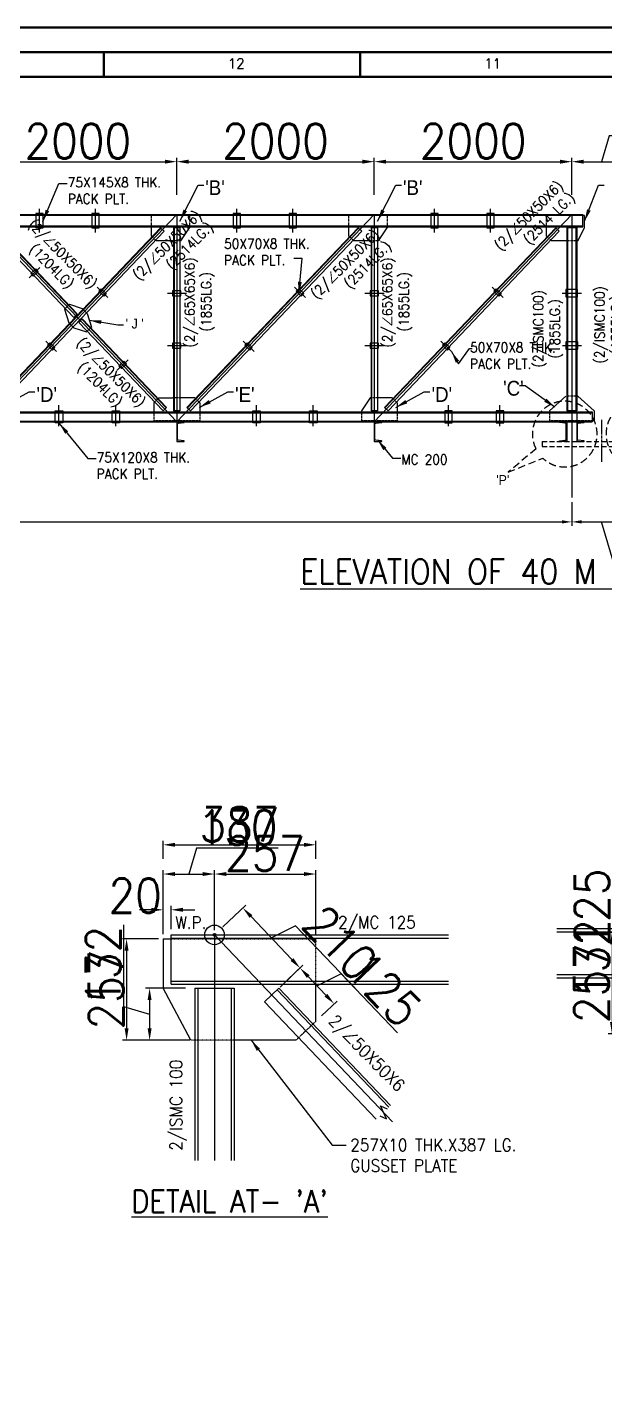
# Model space of a CAD drawing. Header units: millimetres. Extents: x 0 to 1124626, y -157535 to 82123.
# Drawn here: x 362794 to 368640, y 44497 to 58340 of the extents above; entities that cross this region are included whole.
import ezdxf
from ezdxf.enums import TextEntityAlignment as Align

# ---------------------------------------------------------------- set-up
doc = ezdxf.new("R2010")
doc.units = ezdxf.units.MM
doc.header["$MEASUREMENT"] = 0
for name, pattern in [('CENTER', [2, 1.25, -0.25, 0.25, -0.25]), ('DASHED', [0.75, 0.5, -0.25]), ('HIDDEN', [0.375, 0.25, -0.125])]:
    doc.linetypes.add(name, pattern=pattern)
for name, color, linetype, lineweight in [('BORDER', 230, 'Continuous', 40), ('CN', 253, 'Continuous', 15), ('Dim', 6, 'Continuous', 13), ('HIDE', 251, 'HIDDEN', 13), ('PLATE', 190, 'Continuous', 20), ('STR. STEEL', 25, 'Continuous', 18), ('structure', 183, 'Continuous', 15), ('Text', 7, 'Continuous', 15), ('TEXT-4', 2, 'Continuous', 25), ('TITLE TEXT', 50, 'Continuous', 18)]:
    doc.layers.add(name, color=color, linetype=linetype, lineweight=lineweight)
doc.styles.add('ROMANS', font='romans.shx', dxfattribs={"oblique": 10, "height": 0.15})
doc.styles.add('style1', font='romans.shx', dxfattribs={"width": 0.9, "height": 300})
doc.dimstyles.new('Copy of DIM-1', dxfattribs={"dimscale": 40, "dimtxt": 125, "dimasz": 3, "dimexe": 1, "dimexo": 1.2, "dimgap": 0.8, "dimtad": 1, "dimdec": 0, "dimzin": 1, "dimdsep": 46, "dimtxsty": 'style1', "dimcen": 2, "dimclrd": 8, "dimclre": 8, "dimclrt": 7, "dimadec": 0, "dimazin": 0, "dimtfac": 1, "dimtdec": 0, "dimtofl": 0, "dimtmove": 1, "dimatfit": 3, "dimfxl": 1, "dimtolj": 1, "dimtzin": 0, "dimlwd": 9, "dimlwe": 9, "dimarcsym": 1})

# ---------------------------------------------------------------- blocks, each defined once
blk = doc.blocks.new('*D339')
at = {"layer": 'DEFPOINTS', "color": 0, "ltscale": 20, "transparency": 16777216}
for p in [(364307, 56980), (362307, 56598), (364307, 56598)]:
    blk.add_point(p, dxfattribs=at)
at = {"layer": 'Dim', "color": 8, "lineweight": 9, "ltscale": 20, "transparency": 16777216}
for p, q in [((362307, 56646), (362307, 57020)), ((362427, 56980), (364187, 56980)), ((364307, 56646), (364307, 57020))]:
    blk.add_line(p, q, dxfattribs=at)
at = {"layer": 'Dim', "color": 8, "ltscale": 20, "transparency": 16777216}
for points in [[(362427, 57000), (362427, 56960), (362307, 56980)], [(364187, 56960), (364187, 57000), (364307, 56980)]]:
    blk.add_solid(points, dxfattribs=at)
at = {"layer": 'Dim', "color": 7, "ltscale": 20, "transparency": 16777216, "insert": (363307, 57187), "char_height": 350, "attachment_point": 5, "style": 'style1'}
blk.add_mtext('\\A1;2000', dxfattribs=at)
blk = doc.blocks.new('*D340')
at = {"layer": 'DEFPOINTS', "color": 0, "ltscale": 20, "transparency": 16777216}
for p in [(366307, 56980), (364307, 56598), (366307, 56598)]:
    blk.add_point(p, dxfattribs=at)
at = {"layer": 'Dim', "color": 8, "lineweight": 9, "ltscale": 20, "transparency": 16777216}
for p, q in [((364307, 56646), (364307, 57020)), ((364427, 56980), (366187, 56980)), ((366307, 56646), (366307, 57020))]:
    blk.add_line(p, q, dxfattribs=at)
at = {"layer": 'Dim', "color": 8, "ltscale": 20, "transparency": 16777216}
for points in [[(364427, 57000), (364427, 56960), (364307, 56980)], [(366187, 56960), (366187, 57000), (366307, 56980)]]:
    blk.add_solid(points, dxfattribs=at)
at = {"layer": 'Dim', "color": 7, "ltscale": 20, "transparency": 16777216, "insert": (365307, 57187), "char_height": 350, "attachment_point": 5, "style": 'style1'}
blk.add_mtext('\\A1;2000', dxfattribs=at)
blk = doc.blocks.new('*D341')
at = {"layer": 'DEFPOINTS', "color": 0, "ltscale": 20, "transparency": 16777216}
for p in [(368307, 56980), (366307, 56598), (368307, 56598)]:
    blk.add_point(p, dxfattribs=at)
at = {"layer": 'Dim', "color": 8, "lineweight": 9, "ltscale": 20, "transparency": 16777216}
for p, q in [((366307, 56646), (366307, 57020)), ((366427, 56980), (368187, 56980)), ((368307, 56646), (368307, 57020))]:
    blk.add_line(p, q, dxfattribs=at)
at = {"layer": 'Dim', "color": 8, "ltscale": 20, "transparency": 16777216}
for points in [[(366427, 57000), (366427, 56960), (366307, 56980)], [(368187, 56960), (368187, 57000), (368307, 56980)]]:
    blk.add_solid(points, dxfattribs=at)
at = {"layer": 'Dim', "color": 7, "ltscale": 20, "transparency": 16777216, "insert": (367307, 57187), "char_height": 350, "attachment_point": 5, "style": 'style1'}
blk.add_mtext('\\A1;2000', dxfattribs=at)
blk = doc.blocks.new('*D351')
at = {"layer": 'DEFPOINTS', "color": 0, "ltscale": 20, "transparency": 16777216}
for p in [(368307, 53580), (368907, 53571), (368907, 53333)]:
    blk.add_point(p, dxfattribs=at)
at = {"layer": 'Dim', "color": 8, "lineweight": 9, "ltscale": 20, "transparency": 16777216}
for p, q in [((368307, 53532), (368307, 53293)), ((368907, 53523), (368907, 53293)), ((368407, 53333), (368807, 53333)), ((368791, 52720), (368607, 53333)), ((369649, 52720), (368791, 52720))]:
    blk.add_line(p, q, dxfattribs=at)
at = {"layer": 'Dim', "color": 8, "ltscale": 20, "transparency": 16777216}
for points in [[(368407, 53350), (368407, 53317), (368307, 53333)], [(368807, 53317), (368807, 53350), (368907, 53333)]]:
    blk.add_solid(points, dxfattribs=at)
at = {"layer": 'Dim', "color": 7, "ltscale": 20, "transparency": 16777216, "insert": (369220, 52927), "char_height": 350, "attachment_point": 5, "style": 'style1'}
blk.add_mtext('\\A1;600', dxfattribs=at)
blk = doc.blocks.new('*D354')
at = {"layer": 'DEFPOINTS', "color": 0, "ltscale": 20, "transparency": 16777216}
for p in [(356307, 53597), (368307, 53530), (368307, 53333)]:
    blk.add_point(p, dxfattribs=at)
at = {"layer": 'Dim', "color": 8, "lineweight": 9, "ltscale": 20, "transparency": 16777216}
for p, q in [((356307, 53549), (356307, 53293)), ((368307, 53482), (368307, 53293)), ((356407, 53333), (368207, 53333))]:
    blk.add_line(p, q, dxfattribs=at)
at = {"layer": 'Dim', "color": 8, "ltscale": 20, "transparency": 16777216}
for points in [[(356407, 53350), (356407, 53317), (356307, 53333)], [(368207, 53317), (368207, 53350), (368307, 53333)]]:
    blk.add_solid(points, dxfattribs=at)
at = {"layer": 'Dim', "color": 7, "ltscale": 20, "transparency": 16777216, "insert": (361946, 53540), "char_height": 350, "attachment_point": 5, "style": 'style1'}
blk.add_mtext('\\A1;12000', dxfattribs=at)
blk = doc.blocks.new('*D356')
at = {"layer": 'DEFPOINTS', "color": 0, "ltscale": 20, "transparency": 16777216}
for p in [(368907, 56980), (368307, 56646), (368907, 56646)]:
    blk.add_point(p, dxfattribs=at)
at = {"layer": 'Dim', "color": 8, "lineweight": 9, "ltscale": 20, "transparency": 16777216}
for p, q in [((368686, 57243), (368607, 56980)), ((369544, 57243), (368686, 57243)), ((368307, 56694), (368307, 57020)), ((368427, 56980), (368787, 56980)), ((368907, 56694), (368907, 57020))]:
    blk.add_line(p, q, dxfattribs=at)
at = {"layer": 'Dim', "color": 8, "ltscale": 20, "transparency": 16777216}
for points in [[(368427, 57000), (368427, 56960), (368307, 56980)], [(368787, 56960), (368787, 57000), (368907, 56980)]]:
    blk.add_solid(points, dxfattribs=at)
at = {"layer": 'Dim', "color": 7, "ltscale": 20, "transparency": 16777216, "insert": (369115, 57450), "char_height": 350, "attachment_point": 5, "style": 'style1'}
blk.add_mtext('\\A1;600', dxfattribs=at)
blk = doc.blocks.new('*D415')
at = {"layer": 'DEFPOINTS', "color": 0, "ltscale": 20, "transparency": 16777216}
for p in [(364689, 49768), (364689, 49152), (364169, 49112)]:
    blk.add_point(p, dxfattribs=at)
at = {"layer": 'Dim', "color": 8, "lineweight": 9, "ltscale": 20, "transparency": 16777216}
for p, q in [((364508, 50031), (364429, 49768)), ((365334, 50031), (364508, 50031)), ((364169, 49160), (364169, 49808)), ((364289, 49768), (364569, 49768)), ((364689, 49200), (364689, 49808))]:
    blk.add_line(p, q, dxfattribs=at)
at = {"layer": 'Dim', "color": 8, "ltscale": 20, "transparency": 16777216}
for points in [[(364289, 49788), (364289, 49748), (364169, 49768)], [(364569, 49748), (364569, 49788), (364689, 49768)]]:
    blk.add_solid(points, dxfattribs=at)
at = {"layer": 'Dim', "color": 7, "ltscale": 20, "transparency": 16777216, "insert": (364921, 50238), "char_height": 350, "attachment_point": 5, "style": 'style1'}
blk.add_mtext('\\A1;130', dxfattribs=at)
blk = doc.blocks.new('*D416')
at = {"layer": 'DEFPOINTS', "color": 0, "ltscale": 20, "transparency": 16777216}
for p in [(365715, 49768), (364689, 49152), (365715, 49112)]:
    blk.add_point(p, dxfattribs=at)
at = {"layer": 'Dim', "color": 8, "lineweight": 9, "ltscale": 20, "transparency": 16777216}
for p, q in [((364689, 49200), (364689, 49808)), ((364809, 49768), (365595, 49768)), ((365715, 49160), (365715, 49808))]:
    blk.add_line(p, q, dxfattribs=at)
at = {"layer": 'Dim', "color": 8, "ltscale": 20, "transparency": 16777216}
for points in [[(364809, 49788), (364809, 49748), (364689, 49768)], [(365595, 49748), (365595, 49788), (365715, 49768)]]:
    blk.add_solid(points, dxfattribs=at)
at = {"layer": 'Dim', "color": 7, "ltscale": 20, "transparency": 16777216, "insert": (365202, 49975), "char_height": 350, "attachment_point": 5, "style": 'style1'}
blk.add_mtext('\\A1;257', dxfattribs=at)
blk = doc.blocks.new('*D417')
at = {"layer": 'DEFPOINTS', "color": 0, "ltscale": 20, "transparency": 16777216}
for p in [(365715, 50064), (364169, 49873), (365715, 49873)]:
    blk.add_point(p, dxfattribs=at)
at = {"layer": 'Dim', "color": 8, "lineweight": 9, "ltscale": 20, "transparency": 16777216}
for p, q in [((364169, 49921), (364169, 50104)), ((364289, 50064), (365595, 50064)), ((365715, 49921), (365715, 50104))]:
    blk.add_line(p, q, dxfattribs=at)
at = {"layer": 'Dim', "color": 8, "ltscale": 20, "transparency": 16777216}
for points in [[(364289, 50084), (364289, 50044), (364169, 50064)], [(365595, 50044), (365595, 50084), (365715, 50064)]]:
    blk.add_solid(points, dxfattribs=at)
at = {"layer": 'Dim', "color": 7, "ltscale": 20, "transparency": 16777216, "insert": (364942, 50271), "char_height": 350, "attachment_point": 5, "style": 'style1'}
blk.add_mtext('\\A1;387', dxfattribs=at)
blk = doc.blocks.new('*D418')
at = {"layer": 'DEFPOINTS', "color": 0, "ltscale": 20, "transparency": 16777216}
for p in [(364169, 49112), (363799, 48085), (364449, 48085)]:
    blk.add_point(p, dxfattribs=at)
at = {"layer": 'Dim', "color": 8, "lineweight": 9, "ltscale": 20, "transparency": 16777216}
for p, q in [((364121, 49112), (363759, 49112)), ((363799, 48992), (363799, 48205)), ((364401, 48085), (363759, 48085))]:
    blk.add_line(p, q, dxfattribs=at)
at = {"layer": 'Dim', "color": 8, "ltscale": 20, "transparency": 16777216}
for points in [[(363819, 48992), (363779, 48992), (363799, 49112)], [(363779, 48205), (363819, 48205), (363799, 48085)]]:
    blk.add_solid(points, dxfattribs=at)
at = {"layer": 'Dim', "color": 7, "ltscale": 20, "transparency": 16777216, "insert": (363592, 48598), "char_height": 350, "attachment_point": 5, "rotation": 90, "style": 'style1'}
blk.add_mtext('\\A1;257', dxfattribs=at)
blk = doc.blocks.new('*D419')
at = {"layer": 'DEFPOINTS', "color": 0, "ltscale": 20, "transparency": 16777216}
for p in [(365392, 48660), (365901, 48454), (365737, 48298)]:
    blk.add_point(p, dxfattribs=at)
at = {"layer": 'Dim', "color": 8, "lineweight": 9, "ltscale": 20, "transparency": 16777216}
for p, q in [((365426, 48693), (365585, 48844)), ((365639, 48729), (365818, 48541)), ((365973, 48759), (365728, 48635)), ((366543, 48161), (365973, 48759)), ((365771, 48331), (365930, 48482))]:
    blk.add_line(p, q, dxfattribs=at)
at = {"layer": 'Dim', "color": 8, "ltscale": 20, "transparency": 16777216}
for points in [[(365653, 48743), (365624, 48716), (365556, 48816)], [(365803, 48527), (365832, 48555), (365901, 48454)]]:
    blk.add_solid(points, dxfattribs=at)
at = {"layer": 'Dim', "color": 7, "ltscale": 20, "transparency": 16777216, "insert": (366408, 48603), "char_height": 350, "attachment_point": 5, "rotation": 313.6028, "style": 'style1'}
blk.add_mtext('\\A1;125', dxfattribs=at)
blk = doc.blocks.new('*D420')
at = {"layer": 'DEFPOINTS', "color": 0, "ltscale": 20, "transparency": 16777216}
for p in [(364739, 49200), (365556, 48816), (365319, 48591)]:
    blk.add_point(p, dxfattribs=at)
at = {"layer": 'Dim', "color": 8, "lineweight": 9, "ltscale": 20, "transparency": 16777216}
for p, q in [((364774, 49233), (365005, 49453)), ((365059, 49338), (365473, 48903)), ((365511, 49245), (365266, 49121)), ((366113, 48612), (365511, 49245)), ((365354, 48624), (365585, 48844))]:
    blk.add_line(p, q, dxfattribs=at)
at = {"layer": 'Dim', "color": 8, "ltscale": 20, "transparency": 16777216}
for points in [[(365073, 49352), (365044, 49325), (364976, 49425)], [(365459, 48889), (365488, 48917), (365556, 48816)]]:
    blk.add_solid(points, dxfattribs=at)
at = {"layer": 'Dim', "color": 7, "ltscale": 20, "transparency": 16777216, "insert": (365962, 49071), "char_height": 350, "attachment_point": 5, "rotation": 313.6028, "style": 'style1'}
blk.add_mtext('\\A1;210', dxfattribs=at)
blk = doc.blocks.new('*D421')
at = {"layer": 'DEFPOINTS', "color": 0, "ltscale": 20, "transparency": 16777216}
for p in [(364442, 48612), (364032, 48085), (364489, 48085)]:
    blk.add_point(p, dxfattribs=at)
at = {"layer": 'Dim', "color": 8, "lineweight": 9, "ltscale": 20, "transparency": 16777216}
for p, q in [((363769, 49254), (363769, 48427)), ((364394, 48612), (363992, 48612)), ((364032, 48492), (364032, 48205)), ((363769, 48427), (364032, 48348)), ((364441, 48085), (363992, 48085))]:
    blk.add_line(p, q, dxfattribs=at)
at = {"layer": 'Dim', "color": 8, "ltscale": 20, "transparency": 16777216}
for points in [[(364052, 48492), (364012, 48492), (364032, 48612)], [(364012, 48205), (364052, 48205), (364032, 48085)]]:
    blk.add_solid(points, dxfattribs=at)
at = {"layer": 'Dim', "color": 7, "ltscale": 20, "transparency": 16777216, "insert": (363562, 48840), "char_height": 350, "attachment_point": 5, "rotation": 90, "style": 'style1'}
blk.add_mtext('\\A1;132', dxfattribs=at)
blk = doc.blocks.new('*D425')
at = {"layer": 'DEFPOINTS', "color": 0, "ltscale": 20, "transparency": 16777216}
for p in [(369180, 49177), (368714, 48150), (369530, 48150)]:
    blk.add_point(p, dxfattribs=at)
at = {"layer": 'Dim', "color": 8, "lineweight": 9, "ltscale": 20, "transparency": 16777216}
for p, q in [((369132, 49177), (368674, 49177)), ((368714, 49057), (368714, 48270)), ((369482, 48150), (368674, 48150))]:
    blk.add_line(p, q, dxfattribs=at)
at = {"layer": 'Dim', "color": 8, "ltscale": 20, "transparency": 16777216}
for points in [[(368734, 49057), (368694, 49057), (368714, 49177)], [(368694, 48270), (368734, 48270), (368714, 48150)]]:
    blk.add_solid(points, dxfattribs=at)
at = {"layer": 'Dim', "color": 7, "ltscale": 20, "transparency": 16777216, "insert": (368507, 48663), "char_height": 350, "attachment_point": 5, "rotation": 90, "style": 'style1'}
blk.add_mtext('\\A1;257', dxfattribs=at)
blk = doc.blocks.new('*D428')
at = {"layer": 'DEFPOINTS', "color": 0, "ltscale": 20, "transparency": 16777216}
for p in [(369180, 49177), (368981, 48677), (369180, 48677)]:
    blk.add_point(p, dxfattribs=at)
at = {"layer": 'Dim', "color": 8, "lineweight": 9, "ltscale": 20, "transparency": 16777216}
for p, q in [((368718, 49832), (368718, 49006)), ((369132, 49177), (368941, 49177)), ((368718, 49006), (368981, 48927)), ((368981, 49057), (368981, 48797)), ((369132, 48677), (368941, 48677))]:
    blk.add_line(p, q, dxfattribs=at)
at = {"layer": 'Dim', "color": 8, "ltscale": 20, "transparency": 16777216}
for points in [[(369001, 49057), (368961, 49057), (368981, 49177)], [(368961, 48797), (369001, 48797), (368981, 48677)]]:
    blk.add_solid(points, dxfattribs=at)
at = {"layer": 'Dim', "color": 7, "ltscale": 20, "transparency": 16777216, "insert": (368511, 49419), "char_height": 350, "attachment_point": 5, "rotation": 90, "style": 'style1'}
blk.add_mtext('\\A1;125', dxfattribs=at)
blk = doc.blocks.new('*D429')
at = {"layer": 'DEFPOINTS', "color": 0, "ltscale": 20, "transparency": 16777216}
for p in [(369180, 48677), (368981, 48150), (369180, 48150)]:
    blk.add_point(p, dxfattribs=at)
at = {"layer": 'Dim', "color": 8, "lineweight": 9, "ltscale": 20, "transparency": 16777216}
for p, q in [((368718, 49319), (368718, 48492)), ((369132, 48677), (368941, 48677)), ((368718, 48492), (368981, 48413)), ((368981, 48557), (368981, 48270)), ((369132, 48150), (368941, 48150))]:
    blk.add_line(p, q, dxfattribs=at)
at = {"layer": 'Dim', "color": 8, "ltscale": 20, "transparency": 16777216}
for points in [[(369001, 48557), (368961, 48557), (368981, 48677)], [(368961, 48270), (369001, 48270), (368981, 48150)]]:
    blk.add_solid(points, dxfattribs=at)
at = {"layer": 'Dim', "color": 7, "ltscale": 20, "transparency": 16777216, "insert": (368511, 48905), "char_height": 350, "attachment_point": 5, "rotation": 90, "style": 'style1'}
blk.add_mtext('\\A1;132', dxfattribs=at)
blk = doc.blocks.new('*D470')
at = {"layer": 'DEFPOINTS', "color": 0, "ltscale": 20, "transparency": 16777216}
for p in [(364169, 49406), (364169, 49163), (364249, 49163)]:
    blk.add_point(p, dxfattribs=at)
at = {"layer": 'Dim', "color": 8, "lineweight": 9, "ltscale": 20, "transparency": 16777216}
for p, q in [((364169, 49211), (364169, 49446)), ((364249, 49211), (364249, 49446)), ((364049, 49406), (363929, 49406)), ((364369, 49406), (364489, 49406))]:
    blk.add_line(p, q, dxfattribs=at)
at = {"layer": 'Dim', "color": 8, "ltscale": 20, "transparency": 16777216}
for points in [[(364049, 49386), (364049, 49426), (364169, 49406)], [(364369, 49426), (364369, 49386), (364249, 49406)]]:
    blk.add_solid(points, dxfattribs=at)
at = {"layer": 'Dim', "color": 7, "ltscale": 20, "transparency": 16777216, "insert": (363886, 49549), "char_height": 350, "attachment_point": 5, "style": 'style1'}
blk.add_mtext('\\A1;20', dxfattribs=at)
blk = doc.blocks.new('SHEET-1')
at = {"layer": 'BORDER', "color": 230}
for p, q in [((212.75, 589), (212.75, 584)), ((264.69, 589), (264.69, 584))]:
    blk.add_line(p, q, dxfattribs=at)
at = {"layer": 'BORDER', "color": 141}
blk.add_lwpolyline([(0, 0), (841, 0), (841, 594), (0, 594)], close=True, dxfattribs=at)
at = {"layer": 'BORDER', "color": 230}
for points in [[(5, 5), (836, 5), (836, 589), (5, 589)], [(10, 10), (831, 10), (831, 584), (10, 584)]]:
    blk.add_lwpolyline(points, close=True, dxfattribs=at)
at = {"layer": 'BORDER', "color": 31, "style": 'ROMANS'}
for s, p in [('12', (237.83, 585.7)), ('11', (289.77, 585.7))]:
    blk.add_text(s, height=2, dxfattribs=at).set_placement(p)
blk.add_attdef('FILE', text='', height=2, dxfattribs=at).set_placement((836.21, 1.37), align=Align.RIGHT)

msp = doc.modelspace()

# ---------------------------------------------------------------- hatches: boundary and pattern name
at = {"layer": 'Dim', "ltscale": 20}
h = msp.add_hatch(color=256, dxfattribs=at)
h.paths.add_polyline_path([(364689.1491, 49152.1618), (364704.0089, 49152.1618, 1), (364674.2894, 49152.1618, 0.5863141183), (364696.921, 49139.4965)])
h.paths.add_polyline_path([(364704.0089, 49152.1618), (364689.1491, 49152.1618), (364696.921, 49139.4965, 0.2607843408)], flags=17)

# ---------------------------------------------------------------- linework, layer by layer
at = {"layer": 'CN', "linetype": 'Continuous', "ltscale": 5}
for p, q in [((362916.5214, 56262.8466), (362916.5214, 56502.0071)), ((363483.5214, 56262.8466), (363483.5214, 56502.0071)), ((364916.5214, 56262.8466), (364916.5214, 56502.0071)), ((365483.5214, 56262.8466), (365483.5214, 56502.0071)), ((366916.5214, 56262.8466), (366916.5214, 56502.0071)), ((367483.5214, 56262.8466), (367483.5214, 56502.0071)), ((356257.0214, 56445.9608), (368417.0214, 56445.9608)), ((362812.0704, 55804.903), (362921.7319, 55909.3427)), ((363610.4454, 55603.7996), (363500.7838, 55708.2392)), ((365610.4454, 55603.7996), (365500.7838, 55708.2392)), ((367610.4454, 55603.7996), (367500.7838, 55708.2392)), ((368210.9256, 55649.8411), (368405.0393, 55649.8411)), ((364211.6082, 55647.8573), (364405.7219, 55647.8573)), ((366211.6082, 55647.8573), (366405.7219, 55647.8573)), ((363089.7558, 55057.0755), (362980.0942, 55161.5151)), ((364211.6082, 55117.8573), (364405.7219, 55117.8573)), ((365089.7558, 55057.0755), (364980.0942, 55161.5151)), ((366211.6082, 55117.8573), (366405.7219, 55117.8573)), ((367089.7558, 55057.0755), (366980.0942, 55161.5151)), ((368212.2837, 55119.8429), (368406.3974, 55119.8429)), ((363703.7342, 54869.6203), (363813.3957, 54974.0599)), ((363114.5214, 54301.9584), (363114.5214, 54516.119)), ((363689.5214, 54301.9584), (363689.5214, 54516.119)), ((365114.5214, 54301.9584), (365114.5214, 54516.119)), ((365689.5214, 54301.9584), (365689.5214, 54516.119)), ((367059.7554, 54301.9584), (367059.7554, 54516.119)), ((367579.7554, 54301.9584), (367579.7554, 54516.119)), ((364689.1491, 49152.1618), (364689.1491, 46866.3664)), ((364689.1491, 49152.1618), (366491.6567, 47259.5288)), ((368155.0554, 49217.1133), (371947.0203, 49217.1133))]:
    msp.add_line(p, q, dxfattribs=at)
at = {"layer": 'CN', "ltscale": 20}
for p, q in [((362307.0214, 56445.9608), (364307.0214, 54345.9608)), ((364307.0214, 56445.9608), (362307.0214, 54345.9608)), ((364307.0214, 56445.9608), (364307.0214, 54345.9608)), ((366307.0214, 56445.9608), (364307.0214, 54345.9608)), ((366307.0214, 56445.9608), (366307.0214, 54345.9608)), ((368307.0214, 56445.9608), (366307.0214, 54345.9608)), ((368307.0214, 56445.9608), (368307.0214, 53579.2565))]:
    msp.add_line(p, q, dxfattribs=at)
at = {"layer": 'CN', "linetype": 'CENTER', "ltscale": 20}
msp.add_line((368607.0214, 54364.7829), (368607.0214, 53935.978), dxfattribs=at)
at = {"layer": 'Dim', "color": 2, "ltscale": 20}
msp.add_line((367270.8118, 55087.3648), (367299.0757, 55087.3648), dxfattribs=at)
at = {"layer": 'Dim', "color": 2, "linetype": 'DASHED', "ltscale": 150}
for p, q in [((367944.6772, 54073.9799), (367661.828, 53835.9248)), ((367661.828, 53835.9248), (368013.289, 53977.655))]:
    msp.add_line(p, q, dxfattribs=at)
at = {"layer": 'Dim', "ltscale": 20}
for radius in [99.355, 14.8597]:
    msp.add_circle((364689.1491, 49152.1618), radius, dxfattribs=at)
at = {"layer": 'Dim', "linetype": 'DASHED', "ltscale": 150, "extrusion": (0, 0, -1)}
msp.add_ellipse((368235.7427, 54222.172), major_axis=(0, -336.0325), ratio=0.9651012162, start_param=1.1140778788, end_param=7.0390787259, dxfattribs=at)
at = {"layer": 'Dim', "linetype": 'DASHED', "ltscale": 150}
msp.add_ellipse((368978.3002, 54222.172), major_axis=(0, -336.0325), ratio=0.9651012162, start_param=1.1140778788, end_param=7.0390787259, dxfattribs=at)
at = {"layer": 'HIDE', "linetype": 'HIDDEN', "ltscale": 200}
for p, q in [((368007.0214, 54145.9608), (368007.0214, 54095.1931)), ((368007.0214, 54145.9608), (369207.0214, 54145.9608)), ((368007.0214, 54095.1931), (369207.0214, 54095.1931))]:
    msp.add_line(p, q, dxfattribs=at)
at = {"layer": 'PLATE', "linetype": 'DASHED', "ltscale": 20}
for p, q in [((364437.0214, 56435.9608), (364050.4779, 56435.9608)), ((364050.4779, 56320.9608), (364050.4779, 56435.9608)), ((364437.0214, 56435.9608), (364437.0214, 56310.9608)), ((366437.0214, 56435.9608), (366050.4779, 56435.9608)), ((366050.4779, 56320.9608), (366050.4779, 56435.9608)), ((366437.0214, 56435.9608), (366437.0214, 56310.9608)), ((368437.0214, 56435.9608), (368050.4779, 56435.9608)), ((368050.4779, 56320.9608), (368050.4779, 56435.9608)), ((364050.4779, 56227.3401), (364101.1676, 56179.0642)), ((366050.4779, 56227.3401), (366101.1676, 56179.0642)), ((368050.4779, 56227.3401), (368101.1676, 56179.0642)), ((364349.5214, 56179.0642), (364264.5214, 56179.0642)), ((366349.5214, 56179.0642), (366264.5214, 56179.0642)), ((368367.0214, 56179.0642), (368264.5214, 56179.0642)), ((364074.2874, 54539.5815), (364124.9771, 54587.8573)), ((364349.5214, 54587.8573), (364264.5214, 54587.8573)), ((364539.7554, 54539.5815), (364489.0658, 54587.8573)), ((366349.5214, 54587.8573), (366264.5214, 54587.8573)), ((366539.7554, 54539.5815), (366489.0658, 54587.8573)), ((368367.0214, 54605.9608), (368247.0214, 54605.9608)), ((364074.2874, 54445.9608), (364074.2874, 54355.9608)), ((364539.7554, 54445.9608), (364539.7554, 54355.9608)), ((366177.0214, 54455.9608), (366177.0214, 54355.9608)), ((366539.7554, 54445.9608), (366539.7554, 54355.9608)), ((368082.0214, 54455.9608), (368082.0214, 54355.9608)), ((364539.7554, 54355.9608), (364074.2874, 54355.9608)), ((366539.7554, 54355.9608), (366177.0214, 54355.9608)), ((368512.0214, 54355.9608), (368082.0214, 54355.9608))]:
    msp.add_line(p, q, dxfattribs=at)
at = {"layer": 'PLATE', "ltscale": 20}
for p, q in [((368437.0214, 56310.9608), (368437.0214, 56435.9608)), ((364050.4779, 56227.3401), (364050.4779, 56320.9608)), ((364349.5214, 56179.0642), (364437.0214, 56310.9608)), ((366050.4779, 56227.3401), (366050.4779, 56320.9608)), ((366349.5214, 56179.0642), (366437.0214, 56310.9608)), ((368050.4779, 56227.3401), (368050.4779, 56320.9608)), ((368367.0214, 56179.0642), (368437.0214, 56310.9608)), ((364264.5214, 56179.0642), (364101.1676, 56179.0642)), ((366264.5214, 56179.0642), (366101.1676, 56179.0642)), ((368264.5214, 56179.0642), (368101.1676, 56179.0642)), ((363221.8901, 55536.0987), (363171.2004, 55487.8228)), ((363221.8901, 55536.0987), (363350.7242, 55492.5987)), ((363171.2004, 55487.8228), (363212.629, 55347.5987)), ((363350.7242, 55492.5987), (363401.4139, 55444.3228)), ((363401.4139, 55444.3228), (363442.8425, 55304.0987)), ((363212.629, 55347.5987), (363263.3186, 55299.3228)), ((363263.3186, 55299.3228), (363392.1528, 55255.8228)), ((363442.8425, 55304.0987), (363392.1528, 55255.8228)), ((364124.9771, 54587.8573), (364264.5214, 54587.8573)), ((364489.0658, 54587.8573), (364349.5214, 54587.8573)), ((366264.5214, 54587.8573), (366177.0214, 54455.9608)), ((366489.0658, 54587.8573), (366349.5214, 54587.8573)), ((368247.0214, 54605.9608), (368082.0214, 54455.9608)), ((368367.0214, 54605.9608), (368532.0214, 54455.9608)), ((364074.2874, 54539.5815), (364074.2874, 54445.9608)), ((364539.7554, 54539.5815), (364539.7554, 54445.9608)), ((366539.7554, 54539.5815), (366539.7554, 54445.9608)), ((368532.0214, 54455.9608), (368532.0214, 54355.9608)), ((368532.0214, 54355.9608), (368512.0214, 54355.9608)), ((364169.1491, 49112.1618), (364249.1491, 49112.1618)), ((364169.1491, 49112.1618), (364169.1491, 48612.1618)), ((364449.1491, 48084.5756), (364169.1491, 48612.1618)), ((365715.3232, 48277.679), (365715.3232, 48652.1618)), ((365512.5646, 48084.5756), (364889.1491, 48084.5756))]:
    msp.add_line(p, q, dxfattribs=at)
at = {"layer": 'PLATE', "linetype": 'DASHED', "ltscale": 2}
for p, q in [((364249.1491, 49112.1618), (365715.3232, 49112.1618)), ((365715.3232, 48652.1618), (365715.3232, 49112.1618)), ((365715.3232, 48277.679), (365512.5646, 48084.5756)), ((364889.1491, 48084.5756), (364449.1491, 48084.5756))]:
    msp.add_line(p, q, dxfattribs=at)
at = {"layer": 'PLATE', "ltscale": 20}
for points in [[(362879.0214, 56310.9608), (362954.0214, 56310.9608), (362954.0214, 56455.9608), (362879.0214, 56455.9608)], [(363446.0214, 56310.9608), (363521.0214, 56310.9608), (363521.0214, 56455.9608), (363446.0214, 56455.9608)], [(364879.0214, 56310.9608), (364954.0214, 56310.9608), (364954.0214, 56455.9608), (364879.0214, 56455.9608)], [(365446.0214, 56310.9608), (365521.0214, 56310.9608), (365521.0214, 56455.9608), (365446.0214, 56455.9608)], [(366879.0214, 56310.9608), (366954.0214, 56310.9608), (366954.0214, 56455.9608), (366879.0214, 56455.9608)], [(367446.0214, 56310.9608), (367521.0214, 56310.9608), (367521.0214, 56455.9608), (367446.0214, 56455.9608)], [(363592.8371, 55645.3172), (363568.1188, 55619.363), (363517.3646, 55667.7003), (363542.0829, 55693.6545)], [(364264.5214, 55672.8573), (364264.5214, 55622.8573), (364349.5214, 55622.8573), (364349.5214, 55672.8573)], [(365592.8371, 55645.3172), (365568.1188, 55619.363), (365517.3646, 55667.7003), (365542.0829, 55693.6545)], [(366264.5214, 55672.8573), (366264.5214, 55622.8573), (366349.5214, 55622.8573), (366349.5214, 55672.8573)], [(367592.8371, 55645.3172), (367568.1188, 55619.363), (367517.3646, 55667.7003), (367542.0829, 55693.6545)], [(368246.3388, 55687.3411), (368246.3388, 55612.3411), (368366.3388, 55612.3411), (368366.3388, 55687.3411)], [(363047.4291, 55072.6388), (363072.1474, 55098.593), (363021.3933, 55146.9303), (362996.675, 55120.9761)], [(364264.5214, 55142.8573), (364264.5214, 55092.8573), (364349.5214, 55092.8573), (364349.5214, 55142.8573)], [(365047.4291, 55072.6388), (365072.1474, 55098.593), (365021.3933, 55146.9303), (364996.675, 55120.9761)], [(366264.5214, 55142.8573), (366264.5214, 55092.8573), (366349.5214, 55092.8573), (366349.5214, 55142.8573)], [(367047.4291, 55072.6388), (367072.1474, 55098.593), (367021.3933, 55146.9303), (366996.675, 55120.9761)], [(368247.6969, 55157.3429), (368247.6969, 55082.3429), (368367.6969, 55082.3429), (368367.6969, 55157.3429)], [(363152.0214, 54335.9608), (363077.0214, 54335.9608), (363077.0214, 54455.9608), (363152.0214, 54455.9608)], [(363727.0214, 54335.9608), (363652.0214, 54335.9608), (363652.0214, 54455.9608), (363727.0214, 54455.9608)], [(365152.0214, 54335.9608), (365077.0214, 54335.9608), (365077.0214, 54455.9608), (365152.0214, 54455.9608)], [(365727.0214, 54335.9608), (365652.0214, 54335.9608), (365652.0214, 54455.9608), (365727.0214, 54455.9608)], [(367022.2554, 54335.9608), (367097.2554, 54335.9608), (367097.2554, 54455.9608), (367022.2554, 54455.9608)], [(367542.2554, 54335.9608), (367617.2554, 54335.9608), (367617.2554, 54455.9608), (367542.2554, 54455.9608)]]:
    msp.add_lwpolyline(points, close=True, dxfattribs=at)
at = {"layer": 'STR. STEEL', "ltscale": 20}
for points in [[(364307.0214, 54145.9608), (364382.0214, 54145.9608), (364382.0214, 54150.8639, 0.383864035), (364379.1559, 54154.0464), (364323.0716, 54159.9411, -0.383864035), (364313.2214, 54170.8808), (364313.2214, 54321.0407, -0.383864035), (364323.0716, 54331.9805), (364379.1559, 54337.8752, 0.383864035), (364382.0214, 54341.0576), (364382.0214, 54345.9608), (364307.0214, 54345.9608)], [(366307.0214, 54145.9608), (366382.0214, 54145.9608), (366382.0214, 54150.8639, 0.383864035), (366379.1559, 54154.0464), (366323.0716, 54159.9411, -0.383864035), (366313.2214, 54170.8808), (366313.2214, 54321.0407, -0.383864035), (366323.0716, 54331.9805), (366379.1559, 54337.8752, 0.383864035), (366382.0214, 54341.0576), (366382.0214, 54345.9608), (366307.0214, 54345.9608)], [(368257.0214, 54145.9608), (368182.0214, 54145.9608), (368182.0214, 54150.8639, -0.383864035), (368184.8869, 54154.0464), (368240.9712, 54159.9411, 0.383864035), (368250.8214, 54170.8808), (368250.8214, 54321.0407, 0.383864035), (368240.9712, 54331.9805), (368184.8869, 54337.8752, -0.383864035), (368182.0214, 54341.0576), (368182.0214, 54345.9608), (368257.0214, 54345.9608)], [(368357.0214, 54145.9608), (368432.0214, 54145.9608), (368432.0214, 54150.8639, 0.383864035), (368429.1559, 54154.0464), (368373.0716, 54159.9411, -0.383864035), (368363.2214, 54170.8808), (368363.2214, 54321.0407, -0.383864035), (368373.0716, 54331.9805), (368429.1559, 54337.8752, 0.383864035), (368432.0214, 54341.0576), (368432.0214, 54345.9608), (368357.0214, 54345.9608)]]:
    msp.add_lwpolyline(points, format="xyb", close=True, dxfattribs=at)
at = {"layer": 'structure', "color": 2, "ltscale": 20}
for p, q in [((356197.0214, 56445.9608), (368417.0214, 56445.9608)), ((356197.0214, 56437.7608), (368417.0214, 56437.7608)), ((368417.0214, 56320.9608), (368417.0214, 56445.9608)), ((356197.0214, 56329.1608), (368417.0214, 56329.1608)), ((356197.0214, 56320.9608), (368417.0214, 56320.9608)), ((364143.9262, 56310.9608), (362410.1003, 54490.4435)), ((364148.271, 56306.8228), (362414.4451, 54486.3056)), ((362433.9098, 56276.478), (363265.5929, 55403.2108)), ((364180.1331, 56276.478), (362446.3072, 54455.9608)), ((362465.7718, 56306.8228), (363295.9738, 55435.1108)), ((362470.1167, 56310.9608), (363300.1167, 55439.4608)), ((364143.9262, 56310.9608), (364180.1331, 56276.478)), ((364274.5214, 56310.9608), (364274.5214, 54455.9608)), ((364339.5214, 56310.9608), (364274.5214, 56310.9608)), ((364280.5214, 56310.9608), (364280.5214, 54455.9608)), ((364339.5214, 56310.9608), (364339.5214, 54455.9608)), ((366143.9262, 56310.9608), (364410.1003, 54490.4435)), ((366148.271, 56306.8228), (364414.4451, 54486.3056)), ((366180.1331, 56276.478), (364446.3072, 54455.9608)), ((366143.9262, 56310.9608), (366180.1331, 56276.478)), ((366274.5214, 56310.9608), (366274.5214, 54455.9608)), ((366339.5214, 56310.9608), (366274.5214, 56310.9608)), ((366280.5214, 56310.9608), (366280.5214, 54455.9608)), ((366339.5214, 56310.9608), (366339.5214, 54455.9608)), ((368143.9262, 56310.9608), (366410.1003, 54490.4435)), ((368148.271, 56306.8228), (366414.4451, 54486.3056)), ((368180.1331, 56276.478), (366446.3072, 54455.9608)), ((368143.9262, 56310.9608), (368180.1331, 56276.478)), ((368143.9262, 56310.9608), (368180.1331, 56276.478)), ((368143.9262, 56310.9608), (368180.1331, 56276.478)), ((368357.0214, 56310.9608), (368257.0214, 56310.9608)), ((368257.0214, 56310.9608), (368257.0214, 54455.9608)), ((368264.7214, 56310.9608), (368264.7214, 54455.9608)), ((368339.5214, 56310.9608), (368274.5214, 56310.9608)), ((368339.5214, 56310.9608), (368274.5214, 56310.9608)), ((368349.3214, 56310.9608), (368349.3214, 54455.9608)), ((368357.0214, 56310.9608), (368357.0214, 54455.9608)), ((363300.1167, 55439.4608), (363265.5929, 55403.2108)), ((363348.45, 55388.7108), (363313.9262, 55352.4608)), ((363344.3072, 55384.3608), (364199.5978, 54486.3056)), ((363348.45, 55388.7108), (364203.9426, 54490.4435)), ((363313.9262, 55352.4608), (364167.7357, 54455.9608)), ((356102.0214, 54445.9608), (368512.0214, 54445.9608)), ((356102.0214, 54438.2608), (368512.0214, 54438.2608)), ((364167.7357, 54455.9608), (364203.9426, 54490.4435)), ((364339.5214, 54455.9608), (364274.5214, 54455.9608)), ((364446.3072, 54455.9608), (364410.1003, 54490.4435)), ((366339.5214, 54455.9608), (366274.5214, 54455.9608)), ((366446.3072, 54455.9608), (366410.1003, 54490.4435)), ((368357.0214, 54455.9608), (368257.0214, 54455.9608)), ((368357.0214, 54445.9608), (368357.0214, 54345.9608)), ((368512.0214, 54445.9608), (368512.0214, 54345.9608)), ((356102.0214, 54353.6608), (368512.0214, 54353.6608)), ((356102.0214, 54345.9608), (368512.0214, 54345.9608)), ((364249.1491, 48654.0135), (364249.1491, 49154.0135)), ((364249.1491, 49152.1618), (367059.6453, 49152.1618)), ((368155.0554, 49217.1133), (371947.0203, 49217.1133)), ((368155.0554, 49184.3133), (371947.0203, 49184.3133)), ((364249.1491, 49119.3618), (367059.6453, 49119.3618)), ((368155.0554, 48749.9133), (371947.0203, 48749.9133)), ((364249.1491, 48684.9618), (367059.6453, 48684.9618)), ((364249.1491, 48652.1618), (367059.6453, 48652.1618)), ((364489.1491, 48612.1618), (364889.1491, 48612.1618)), ((364489.1491, 48612.1618), (364489.1491, 46866.3664)), ((364519.9491, 48612.1618), (364519.9491, 46866.3664)), ((364858.3491, 48612.1618), (364858.3491, 46866.3664)), ((364889.1491, 48612.1618), (364889.1491, 46866.3664)), ((365341.5301, 48612.1618), (365196.7025, 48474.2307)), ((365324.1508, 48595.6101), (366455.0579, 47408.1576)), ((365341.5301, 48612.1618), (366472.4372, 47424.7093)), ((368155.0554, 48717.1133), (371947.0203, 48717.1133)), ((365196.7025, 48474.2307), (366327.6096, 47286.7782)), ((366429.2903, 47288.7636), (366370.7566, 47422.724)), ((366370.7566, 47422.724), (366436.2303, 47390.2265)), ((366363.8165, 47321.261), (366429.2903, 47288.7636))]:
    msp.add_line(p, q, dxfattribs=at)
at = {"layer": 'structure', "ltscale": 20}
for points in [[(362829.6787, 55846.4206), (362854.397, 55820.4664), (362905.1512, 55868.8037), (362880.4329, 55894.7579)], [(363746.0608, 54885.1837), (363721.3425, 54911.1379), (363772.0967, 54959.4751), (363796.815, 54933.5209)]]:
    msp.add_lwpolyline(points, close=True, dxfattribs=at)
for points in [[(367059.6453, 49192.1618, 0.01, 0.01, 0), (367059.6453, 48952.1618, 0.01, 0.01, 0), (366990.9584, 48927.1618, 0.01, 0.01, 0), (367128.3323, 48877.1618, 0.01, 0.01, 0), (367059.6453, 48852.1618, 0.01, 0.01, 0), (367059.6453, 48612.1618, 0, 0, 0)], [(368155.0554, 49257.1133, 0.01, 0.01, 0), (368155.0554, 49017.1133, 0.01, 0.01, 0), (368086.3685, 48992.1133, 0.01, 0.01, 0), (368223.7423, 48942.1133, 0.01, 0.01, 0), (368155.0554, 48917.1133, 0.01, 0.01, 0), (368155.0554, 48677.1133, 0, 0, 0)], [(364449.1491, 46866.3664, 0.01, 0.01, 0), (364639.1491, 46866.3664, 0.01, 0.01, 0), (364664.1491, 46797.6795, 0.01, 0.01, 0), (364714.1491, 46935.0533, 0.01, 0.01, 0), (364739.1491, 46866.3664, 0.01, 0.01, 0), (364929.1491, 46866.3664, 0, 0, 0)]]:
    msp.add_lwpolyline(points, format="xyseb", dxfattribs=at)
at = {"layer": 'structure', "ltscale": 20, "const_width": 0.01}
for points in [[(366436.2303, 47390.2265), (366501.4028, 47452.2955)], [(366298.6441, 47259.192), (366363.8165, 47321.261)]]:
    msp.add_lwpolyline(points, dxfattribs=at)

# ---------------------------------------------------------------- block references
at = {"xscale": 50, "yscale": 50, "zscale": 50}
msp.add_blockref('SHEET-1', (352931.1678, 28639.983), dxfattribs=at)

# ---------------------------------------------------------------- texts
at = {"layer": 'Text', "ltscale": 20, "style": 'style1'}
for s, insert, char_height, width, attachment_point in [('75X145X8 THK. PACK PLT.', (363204.2076, 56820.7899), 100, 1218.023492, 1), ('50X70X8 THK. PACK PLT.', (364786.495, 56199.23), 100, 1218.023492, 1), ('50X70X8 THK. PACK PLT.', (367277.5561, 55149.6505), 100, 1218.023492, 1), ('75X120X8 THK. PACK PLT.', (363497.3787, 54035.8933), 100, 1218.023492, 1), ('MC 200', (366581.4214, 53914.6185), 100, 1218.023492, 7), ('2/MC 125', (365940.2259, 49341.1763), 125, 3388.257935, 1), ('\\pxsm1,ql;257X10 THK.X387 LG.\\PGUSSET PLATE', (366063.5939, 47087.1548), 125, 3388.257935, 1)]:
    msp.add_mtext(s, dxfattribs=dict(at, insert=insert, char_height=char_height, width=width, attachment_point=attachment_point))
for s, insert, char_height, width, attachment_point, rotation in [('(2/∠50X50X6)\\P(2514 LG.)', (368153.5344, 56795.7677), 100, 2822.717504, 3, 45.38276771), ('(2/∠50X50X6)\\P(2514LG.)', (364492.5904, 56495.6475), 100, 2822.717504, 3, 45.38276771), ('\\pi931.36;(2/∠50X50X6)\\P\\pi1115.6;(1204LG)', (362213.8021, 57068.8579), 100, 2822.717504, 1, 314.61723229), ('(2/∠50X50X6)\\P(2514LG.)', (366294.1231, 56304.6523), 100, 2822.717504, 3, 45.38276771), ('\\pi956.36;(2/∠65X65X6)\\P\\pi1119.2;(1855LG.)', (364387.4997, 54142.432), 100, 2872.717504, 1, 90), ('\\pi956.36;(2/∠65X65X6)\\P\\pi1119.2;(1855LG.)', (366389.2101, 54142.432), 100, 2872.717504, 1, 90), ('\\pxqc;(2/ISMC100)\\P(1855LG.)', (368217.4475, 53852.3555), 100, 2872.717504, 7, 90), ('\\pxqc;(2/ISMC100)\\P(1855LG.)', (368838.0924, 53892.3477), 100, 2872.717504, 7, 90), ('\\pi931.36;(2/∠50X50X6)\\P\\pi1115.6;(1204LG)', (362703.6482, 55871.0749), 100, 2822.717504, 1, 314.61723229), ('2/∠50X50X6', (365923.9832, 48357.7505), 125, 1205.021398, 1, 314.61723229), ('\\pxsm1,ql;2/ISMC 100', (364237.569, 46967.2423), 125, 1075.812871, 1, 90)]:
    msp.add_mtext(s, dxfattribs=dict(at, insert=insert, char_height=char_height, width=width, attachment_point=attachment_point, rotation=rotation))
at = {"layer": 'TEXT-4', "ltscale": 20, "style": 'style1'}
for s, insert, char_height, width, attachment_point in [("{\\fArial|b0|i0|c0|p34;'B'}", (364595.7047, 56792.199), 150, 111.984005, 1), ("{\\fArial|b0|i0|c0|p34;'B'}", (366597.7309, 56792.5262), 150, 111.984005, 1), ("{\\fArial|b0|i0|c0|p34;' J '}", (363790.508, 55390.6838), 100, 424.706167, 1), ("{\\fArial|b0|i0|c0|p34;'D'}", (362886.5367, 54697.9751), 150, 111.984005, 1), ("{\\fArial|b0|i0|c0|p34;'E'}", (364897.2068, 54697.9751), 150, 111.984005, 1), ("{\\fArial|b0|i0|c0|p34;'D'}", (366886.9796, 54697.9751), 150, 111.984005, 1), ("{\\fArial|b0|i0|c0|p34;'C'}", (367611.7268, 54761.2496), 150, 111.984005, 1), ("{\\fArial|b0|i0|c0|p34;'P'}", (367541.8074, 53807.5217), 100, 111.984005, 1), ('W.P.', (364292.6112, 49213.17), 125, 306.319793, 7)]:
    msp.add_mtext(s, dxfattribs=dict(at, insert=insert, char_height=char_height, width=width, attachment_point=attachment_point))
at = {"layer": 'TITLE TEXT', "ltscale": 20, "attachment_point": 1, "style": 'style1'}
for s, insert, char_height, width in [('{\\LELEVATION OF 40 M SPAN FOOT BRIDGE}', (365557.9016, 52954.5462), 250, 8570.669872), ("{\\LDETAIL AT- 'A'}", (363849.2957, 46567.8853), 225, 2299.900662)]:
    msp.add_mtext(s, dxfattribs=dict(at, insert=insert, char_height=char_height, width=width))

# ---------------------------------------------------------------- dimensions: what is measured, and where the dimension line sits
at = {"layer": 'Dim', "ltscale": 20}
for base, p1, p2, override, picture, middle in [((368907.0214, 56979.8491), (368307.0214, 56645.9462), (368907.0214, 56645.9462), {"dimtxt": 125}, '*D356', (368717.9215, 57449.8491)), ((364307.0214, 56979.8491), (362307.0214, 56597.9462), (364307.0214, 56597.9462), {"dimtxt": 125}, '*D339', (363307.0214, 57186.8491)), ((366307.0214, 56979.8491), (364307.0214, 56597.9462), (366307.0214, 56597.9462), {"dimtxt": 125}, '*D340', (365307.0214, 57186.8491)), ((368307.0214, 56979.8491), (366307.0214, 56597.9462), (368307.0214, 56597.9462), {"dimtxt": 125}, '*D341', (367307.0214, 57186.8491)), ((368907.0214, 53333.4231), (368307.0214, 53579.7071), (368907.0214, 53570.8961), {"dimtxt": 125, "dimasz": 2.5}, '*D351', (368822.9216, 52927.4231))]:
    dim = msp.add_linear_dim(base=base, p1=p1, p2=p2, dimstyle='Copy of DIM-1', override=override, dxfattribs=at)
    dim.commit()
    dim.dimension.update_dxf_attribs({"geometry": picture, "text_midpoint": middle})
dim = msp.add_linear_dim(base=(368307.0214, 53333.4231), p1=(356307.0214, 53597.1191), p2=(368307.0214, 53529.5066), dimstyle='Copy of DIM-1', override={"dimtxt": 125, "dimasz": 2.5}, dxfattribs=at)
dim.commit()
dim.dimension.update_dxf_attribs({"geometry": '*D354', "text_midpoint": (361945.8469, 53333.4231), "dimtype": 160})
for base, p1, p2, text, picture, middle in [((365715.3232, 50064.4866), (364169.1491, 49873.4906), (365715.3232, 49873.4906), '387', '*D417', (364942.2362, 50271.4866)), ((364689.1491, 49767.9907), (364169.1491, 49112.1618), (364689.1491, 49152.1618), '130', '*D415', (364540.0492, 50237.9907)), ((365715.3232, 49767.9907), (364689.1491, 49152.1618), (365715.3232, 49112.1618), '257', '*D416', (365202.2362, 49974.9907))]:
    dim = msp.add_linear_dim(base=base, p1=p1, p2=p2, text=text, dimstyle='Copy of DIM-1', override={"dimtxt": 125}, dxfattribs=at)
    dim.commit()
    dim.dimension.update_dxf_attribs({"geometry": picture, "text_midpoint": middle})
dim = msp.add_linear_dim(base=(364169.1491, 49406.2162), p1=(364249.1491, 49163.0487), p2=(364169.1491, 49163.0487), text='20', dimstyle='Copy of DIM-1', override={"dimtxt": 125}, dxfattribs=at)
dim.commit()
dim.dimension.update_dxf_attribs({"geometry": '*D470', "text_midpoint": (363885.9033, 49342.3858), "dimtype": 160})
for base, p1, p2, text, picture, middle in [((368981.4411, 48677.1133), (369179.8286, 49177.1133), (369179.8286, 48677.1133), '125', '*D428', (368511.4411, 49038.0134)), ((368981.4411, 48149.5271), (369179.8286, 48677.1133), (369179.8286, 48149.5271), '132', '*D429', (368511.4411, 48524.2202)), ((364032.2729, 48084.5756), (364441.7184, 48612.1618), (364489.1491, 48084.5756), '132', '*D421', (363562.2729, 48459.2687)), ((368713.8328, 48149.5271), (369179.8286, 49177.1133), (369529.8286, 48149.5271), '257', '*D425', (368506.8328, 48663.3202)), ((363799.05, 48084.5756), (364169.1491, 49112.1618), (364449.1491, 48084.5756), '257', '*D418', (363592.05, 48598.3687))]:
    dim = msp.add_linear_dim(base=base, p1=p1, p2=p2, angle=90, text=text, dimstyle='Copy of DIM-1', override={"dimtxt": 125}, dxfattribs=at)
    dim.commit()
    dim.dimension.update_dxf_attribs({"geometry": picture, "text_midpoint": middle})
for p1, p2, distance, text, picture, middle in [((364739.3311, 49199.9541), (365319.2982, 48590.9886), 326.5978, '210', '*D420', (365682.6441, 49364.5422)), ((365391.712, 48659.9541), (365736.5396, 48297.8851), 226.5978, '125', '*D419', (366145.0415, 48879.0249))]:
    dim = msp.add_aligned_dim(p1=p1, p2=p2, distance=distance, text=text, dimstyle='Copy of DIM-1', override={"dimtxt": 125}, dxfattribs=at)
    dim.commit()
    dim.dimension.update_dxf_attribs({"geometry": picture, "text_midpoint": middle})

# ---------------------------------------------------------------- leaders
for points, override in [([(362950.8016, 56375.8638), (363112.9784, 56758.5042), (363197.4633, 56758.5042)], {"dimtxt": 125, "dimgap": 0.8, "dimtad": 0}), ([(364338.8992, 56378.4608), (364522.1239, 56742.8739), (364579.8604, 56742.8739)], {"dimtxt": 125, "dimgap": 0.8, "dimtad": 0}), ([(366340.9254, 56378.7879), (366524.1501, 56743.201), (366581.8866, 56743.201)], {"dimtxt": 125, "dimgap": 0.8, "dimtad": 0}), ([(368437.0214, 56378.7879), (368576.7134, 56743.201), (368634.4499, 56743.201)], {"dimtxt": 125, "dimgap": 0.8, "dimtad": 0}), ([(365542.774, 55643.5009), (365575.4427, 55998.9853), (365490.9577, 55998.9853)], {"dimtxt": 125, "dimgap": 0.8, "dimtad": 0}), ([(363422.1282, 55374.2108), (363710.7452, 55329.8198), (363768.4817, 55329.8198)], {"dimtxt": 125, "dimgap": 0.8, "dimtad": 0}), ([(367089.7558, 55057.0755), (367161.2934, 54933.5416), (367270.8118, 55087.3648)], {"dimtxt": 125, "dimgap": 0.8, "dimtad": 0}), ([(368136.5991, 54495.5385), (367834.9698, 54711.9245), (367777.2333, 54711.9245)], {"dimtxt": 125, "dimgap": 0.8, "dimtad": 0}), ([(362525.2708, 54492.7711), (362812.9559, 54648.6499), (362870.6924, 54648.6499)], {"dimtxt": 125, "dimgap": 0.8, "dimtad": 0}), ([(364535.9409, 54492.7711), (364823.6259, 54648.6499), (364881.3624, 54648.6499)], {"dimtxt": 125, "dimgap": 0.8, "dimtad": 0}), ([(366525.7137, 54492.7711), (366813.3988, 54648.6499), (366871.1353, 54648.6499)], {"dimtxt": 125, "dimgap": 0.8, "dimtad": 0}), ([(363117.6489, 54330.6229), (363406.1494, 53973.6076), (363490.6344, 53973.6076)], {"dimtxt": 125, "dimgap": 0.8, "dimtad": 0}), ([(366338.5744, 54164.3699), (366490.1922, 53976.9042), (366574.6771, 53976.9042)], {"dimtxt": 125, "dimgap": 0.8, "dimtad": 0}), ([(365059.9931, 48084.5756), (365879.5267, 47022.0748), (366021.6041, 47022.0748)], {"dimtxt": 125, "dimasz": 3, "dimtad": 0})]:
    msp.add_leader(points, dimstyle='Copy of DIM-1', override=override, dxfattribs=at)

doc.saveas('drawing.dxf')
